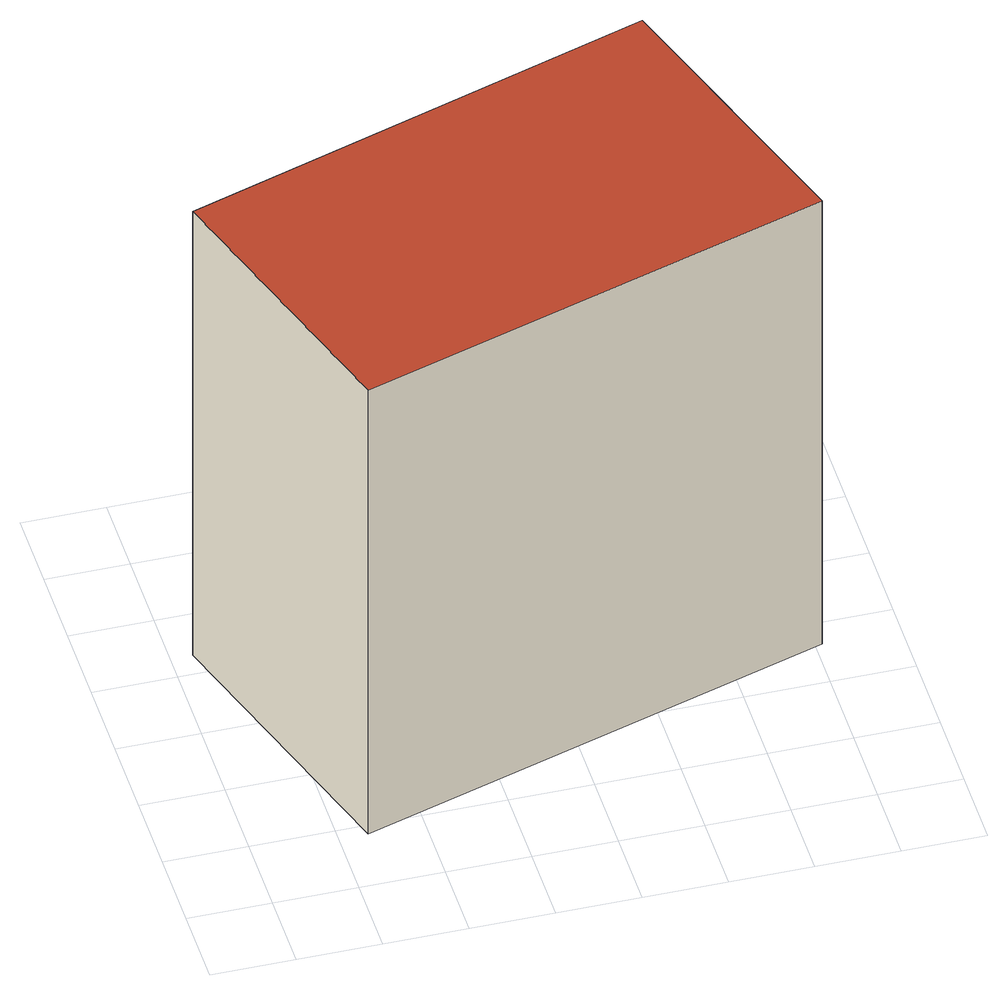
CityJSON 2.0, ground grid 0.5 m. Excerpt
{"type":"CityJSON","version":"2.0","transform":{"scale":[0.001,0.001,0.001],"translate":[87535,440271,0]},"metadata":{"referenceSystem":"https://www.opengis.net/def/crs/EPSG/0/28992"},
"CityObjects":{
"building1":{"type":"Building","attributes":{"TerrainHeight":2.93,"bron_geo":"Lidar 15-30 punten - nov. 2008","bron_tex":"UltraCAM-X 10cm juni 2008","status":"1","voll_tex":"complete"},"geometry":[{"type":"MultiSurface","lod":"2","boundaries":[[[0,1,2,3]],[[4,5,6,7]],[[2,4,7,3]],[[1,5,4,2]],[[0,6,5,1]],[[3,7,6,0]]],"semantics":{"surfaces":[{"type":"RoofSurface"},{"type":"GroundSurface"},{"type":"WallSurface"}],"values":[0,1,2,2,2,2]}}]}
},
"vertices":[
[670,430,3269],[3540,1320,3269],[2980,3070,3269],[130,2160,3269],[2980,3070,0],[3540,1320,0],[670,430,0],[130,2160,0]
]}
